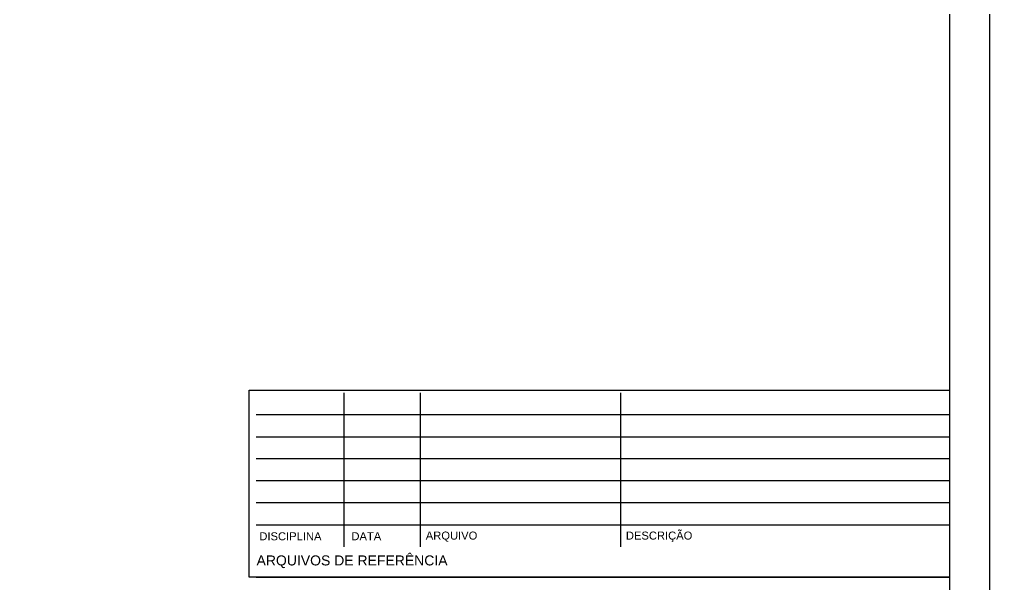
# Model space of a CAD drawing. Extents: x 0 to 95, y 0 to 59.4.
# Drawn here: x 70.76 to 95, y 14.89 to 29.01 of the extents above; entities that cross this region are included whole.
import ezdxf

# ---------------------------------------------------------------- set-up
doc = ezdxf.new("R2010")
doc.units = 0
doc.header["$MEASUREMENT"] = 0
for name, color, linetype in [('1', 1, 'CONTINUOUS'), ('4', 4, 'CONTINUOUS'), ('5', 5, 'CONTINUOUS'), ('7', 7, 'CONTINUOUS')]:
    doc.layers.add(name, color=color, linetype=linetype)
doc.styles.add('TQS_ARIAL', font='arial.ttf')

msp = doc.modelspace()

# ---------------------------------------------------------------- linework, layer by layer
at = {"layer": '1', "linetype": 'Continuous'}
for p, q in [((78.872018, 15.836277), (78.872018, 19.677269)), ((80.784582, 15.836277), (80.784582, 19.677269)), ((85.784582, 15.836277), (85.784582, 19.677269)), ((94.000016, 19.130038), (76.672018, 19.130038)), ((76.672018, 18.582806), (94.000016, 18.582806)), ((94.000016, 18.035574), (76.672018, 18.035574)), ((76.672018, 17.488342), (94.000016, 17.488342)), ((94.000016, 16.930741), (76.672018, 16.930741)), ((76.672018, 16.383509), (94.000016, 16.383509)), ((76.672018, 15.073348), (94.000016, 15.073348))]:
    msp.add_line(p, q, dxfattribs=at)
for points in [[(39.500016, 59.400071), (58.000016, 59.400071), (58.000016, 58.400071), (58.000016, 59.400071), (76.500016, 59.400071), (76.500016, 58.400071), (76.500016, 59.400071), (95.000016, 59.400071), (94.000016, 59.400071), (95.000016, 59.400071), (95.000016, 29.700071), (94.000016, 29.700071), (95.000016, 29.700071), (95.000016, 0.000071), (76.500016, 0.000071), (76.500016, 1.000071), (76.500016, 0.000071), (58.000016, 0.000071), (58.000016, 1.000071), (58.000016, 0.000071), (39.500016, 0.000071)], [(76.500016, 19.750565), (94.000016, 19.750565), (94.000016, 15.073348), (76.500016, 15.073348), (76.500016, 19.750565)]]:
    msp.add_lwpolyline(points, dxfattribs=at)
at = {"layer": '7', "linetype": 'Continuous'}
msp.add_lwpolyline([(2.500016, 58.400071), (94.000016, 58.400071), (94.000016, 1.000071), (2.500016, 1.000071), (2.500016, 58.400071)], dxfattribs=at)

# ---------------------------------------------------------------- texts
at = {"layer": '4', "linetype": 'Continuous', "style": 'TQS_ARIAL'}
for s, p in [('DESCRIÇÃO', (85.912995, 16.014563)), ('DISCIPLINA', (76.755304, 15.997102)), ('DATA', (79.055131, 15.997834)), ('ARQUIVO', (80.912995, 16.014563))]:
    msp.add_text(s, height=0.2, dxfattribs=at).set_placement(p)
at = {"layer": '5', "linetype": 'Continuous', "style": 'TQS_ARIAL'}
msp.add_text('ARQUIVOS DE REFERÊNCIA', height=0.25, dxfattribs=at).set_placement((76.684857, 15.368717))

doc.saveas('drawing.dxf')
